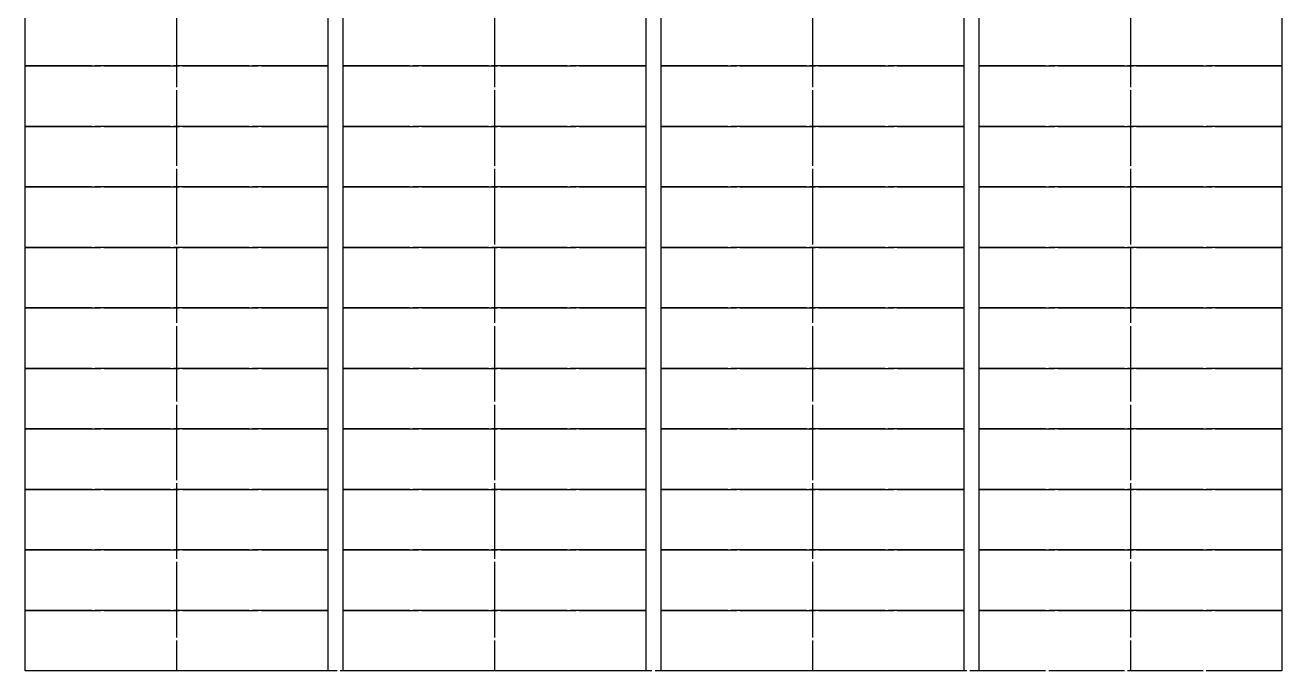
# Model space of a CAD drawing. Header units: metres. Extents: x 3067 to 3319, y 1703 to 1914.
# Drawn here: x 3235.05 to 3276.55, y 1871.25 to 1892.6 of the extents above; entities that cross this region are included whole.
import ezdxf

# ---------------------------------------------------------------- set-up
doc = ezdxf.new("R2010")
doc.units = ezdxf.units.M
doc.linetypes.add('Socle_Continu', pattern=[2.5, 2.5, 0])
doc.layers.get('0').update_dxf_attribs({"lineweight": 30})
doc.layers.add('1', color=7, linetype='Socle_Continu', lineweight=30)

msp = doc.modelspace()

# ---------------------------------------------------------------- linework, layer by layer
at = {"linetype": 'Socle_Continu'}
for p, q in [((3240.049248891023, 1911.253361774257), (3240.049248891023, 1871.253361774257)), ((3250.549248891024, 1911.253361774257), (3250.549248891024, 1871.253361774257)), ((3261.049248891024, 1911.253361774257), (3261.049248891024, 1871.253361774257)), ((3271.549248891024, 1911.253361774257), (3271.549248891024, 1871.253361774257))]:
    msp.add_line(p, q, dxfattribs=at)
for points in [[(3235.049248891023, 1893.253361774257), (3245.049248891023, 1893.253361774257), (3245.049248891023, 1891.253361774257), (3235.049248891023, 1891.253361774257)], [(3245.549248891024, 1893.253361774257), (3255.549248891024, 1893.253361774257), (3255.549248891024, 1891.253361774257), (3245.549248891024, 1891.253361774257)], [(3256.049248891024, 1893.253361774257), (3266.049248891024, 1893.253361774257), (3266.049248891024, 1891.253361774257), (3256.049248891024, 1891.253361774257)], [(3266.549248891024, 1893.253361774257), (3276.549248891024, 1893.253361774257), (3276.549248891024, 1891.253361774257), (3266.549248891024, 1891.253361774257)], [(3235.049248891023, 1891.253361774257), (3245.049248891023, 1891.253361774257), (3245.049248891023, 1889.253361774257), (3235.049248891023, 1889.253361774257)], [(3245.549248891024, 1891.253361774257), (3255.549248891024, 1891.253361774257), (3255.549248891024, 1889.253361774257), (3245.549248891024, 1889.253361774257)], [(3256.049248891024, 1891.253361774257), (3266.049248891024, 1891.253361774257), (3266.049248891024, 1889.253361774257), (3256.049248891024, 1889.253361774257)], [(3266.549248891024, 1891.253361774257), (3276.549248891024, 1891.253361774257), (3276.549248891024, 1889.253361774257), (3266.549248891024, 1889.253361774257)], [(3235.049248891023, 1889.253361774257), (3245.049248891023, 1889.253361774257), (3245.049248891023, 1887.253361774257), (3235.049248891023, 1887.253361774257)], [(3245.549248891024, 1889.253361774257), (3255.549248891024, 1889.253361774257), (3255.549248891024, 1887.253361774257), (3245.549248891024, 1887.253361774257)], [(3256.049248891024, 1889.253361774257), (3266.049248891024, 1889.253361774257), (3266.049248891024, 1887.253361774257), (3256.049248891024, 1887.253361774257)], [(3266.549248891024, 1889.253361774257), (3276.549248891024, 1889.253361774257), (3276.549248891024, 1887.253361774257), (3266.549248891024, 1887.253361774257)], [(3235.049248891023, 1887.253361774257), (3245.049248891023, 1887.253361774257), (3245.049248891023, 1885.253361774257), (3235.049248891023, 1885.253361774257)], [(3245.549248891024, 1887.253361774257), (3255.549248891024, 1887.253361774257), (3255.549248891024, 1885.253361774257), (3245.549248891024, 1885.253361774257)], [(3256.049248891024, 1887.253361774257), (3266.049248891024, 1887.253361774257), (3266.049248891024, 1885.253361774257), (3256.049248891024, 1885.253361774257)], [(3266.549248891024, 1887.253361774257), (3276.549248891024, 1887.253361774257), (3276.549248891024, 1885.253361774257), (3266.549248891024, 1885.253361774257)], [(3235.049248891023, 1885.253361774257), (3245.049248891023, 1885.253361774257), (3245.049248891023, 1883.253361774257), (3235.049248891023, 1883.253361774257)], [(3245.549248891024, 1885.253361774257), (3255.549248891024, 1885.253361774257), (3255.549248891024, 1883.253361774257), (3245.549248891024, 1883.253361774257)], [(3256.049248891024, 1885.253361774257), (3266.049248891024, 1885.253361774257), (3266.049248891024, 1883.253361774257), (3256.049248891024, 1883.253361774257)], [(3266.549248891024, 1885.253361774257), (3276.549248891024, 1885.253361774257), (3276.549248891024, 1883.253361774257), (3266.549248891024, 1883.253361774257)], [(3235.049248891023, 1883.253361774257), (3245.049248891023, 1883.253361774257), (3245.049248891023, 1881.253361774257), (3235.049248891023, 1881.253361774257)], [(3245.549248891024, 1883.253361774257), (3255.549248891024, 1883.253361774257), (3255.549248891024, 1881.253361774257), (3245.549248891024, 1881.253361774257)], [(3256.049248891024, 1883.253361774257), (3266.049248891024, 1883.253361774257), (3266.049248891024, 1881.253361774257), (3256.049248891024, 1881.253361774257)], [(3266.549248891024, 1883.253361774257), (3276.549248891024, 1883.253361774257), (3276.549248891024, 1881.253361774257), (3266.549248891024, 1881.253361774257)], [(3235.049248891023, 1881.253361774257), (3245.049248891023, 1881.253361774257), (3245.049248891023, 1879.253361774257), (3235.049248891023, 1879.253361774257)], [(3245.549248891024, 1881.253361774257), (3255.549248891024, 1881.253361774257), (3255.549248891024, 1879.253361774257), (3245.549248891024, 1879.253361774257)], [(3256.049248891024, 1881.253361774257), (3266.049248891024, 1881.253361774257), (3266.049248891024, 1879.253361774257), (3256.049248891024, 1879.253361774257)], [(3266.549248891024, 1881.253361774257), (3276.549248891024, 1881.253361774257), (3276.549248891024, 1879.253361774257), (3266.549248891024, 1879.253361774257)], [(3235.049248891023, 1879.253361774257), (3245.049248891023, 1879.253361774257), (3245.049248891023, 1877.253361774257), (3235.049248891023, 1877.253361774257)], [(3245.549248891024, 1879.253361774257), (3255.549248891024, 1879.253361774257), (3255.549248891024, 1877.253361774257), (3245.549248891024, 1877.253361774257)], [(3256.049248891024, 1879.253361774257), (3266.049248891024, 1879.253361774257), (3266.049248891024, 1877.253361774257), (3256.049248891024, 1877.253361774257)], [(3266.549248891024, 1879.253361774257), (3276.549248891024, 1879.253361774257), (3276.549248891024, 1877.253361774257), (3266.549248891024, 1877.253361774257)], [(3235.049248891023, 1877.253361774257), (3245.049248891023, 1877.253361774257), (3245.049248891023, 1875.253361774257), (3235.049248891023, 1875.253361774257)], [(3245.549248891024, 1877.253361774257), (3255.549248891024, 1877.253361774257), (3255.549248891024, 1875.253361774257), (3245.549248891024, 1875.253361774257)], [(3256.049248891024, 1877.253361774257), (3266.049248891024, 1877.253361774257), (3266.049248891024, 1875.253361774257), (3256.049248891024, 1875.253361774257)], [(3266.549248891024, 1877.253361774257), (3276.549248891024, 1877.253361774257), (3276.549248891024, 1875.253361774257), (3266.549248891024, 1875.253361774257)], [(3235.049248891023, 1875.253361774257), (3245.049248891023, 1875.253361774257), (3245.049248891023, 1873.253361774257), (3235.049248891023, 1873.253361774257)], [(3245.549248891024, 1875.253361774257), (3255.549248891024, 1875.253361774257), (3255.549248891024, 1873.253361774257), (3245.549248891024, 1873.253361774257)], [(3256.049248891024, 1875.253361774257), (3266.049248891024, 1875.253361774257), (3266.049248891024, 1873.253361774257), (3256.049248891024, 1873.253361774257)], [(3266.549248891024, 1875.253361774257), (3276.549248891024, 1875.253361774257), (3276.549248891024, 1873.253361774257), (3266.549248891024, 1873.253361774257)], [(3235.049248891023, 1873.253361774257), (3245.049248891023, 1873.253361774257), (3245.049248891023, 1871.253361774257), (3235.049248891023, 1871.253361774257)], [(3245.549248891024, 1873.253361774257), (3255.549248891024, 1873.253361774257), (3255.549248891024, 1871.253361774257), (3245.549248891024, 1871.253361774257)], [(3256.049248891024, 1873.253361774257), (3266.049248891024, 1873.253361774257), (3266.049248891024, 1871.253361774257), (3256.049248891024, 1871.253361774257)], [(3266.549248891024, 1873.253361774257), (3276.549248891024, 1873.253361774257), (3276.549248891024, 1871.253361774257), (3266.549248891024, 1871.253361774257)]]:
    msp.add_lwpolyline(points, close=True, dxfattribs=at)
at = {"layer": '1', "color": 6, "linetype": 'Socle_Continu'}
msp.add_lwpolyline([(3235.049248891024, 1913.947191778645), (3276.549248891024, 1913.947191778645), (3276.549248891024, 1871.253361774257), (3235.049248891023, 1871.253361774257)], close=True, dxfattribs=at)

doc.saveas('drawing.dxf')
